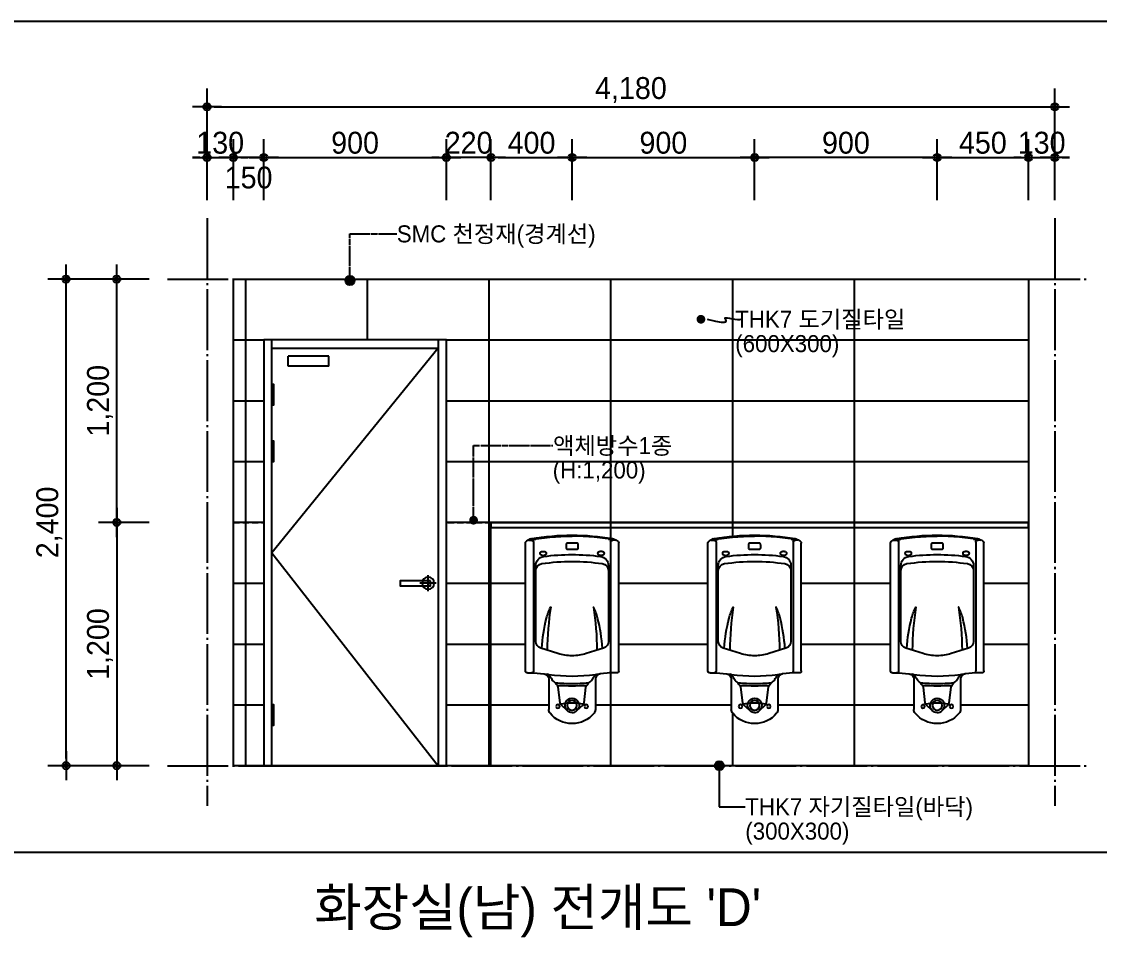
# Model space of a CAD drawing. Header units: millimetres. Extents: x 555 to 100215, y 750 to 17024.
# Drawn here: x 6051 to 11365, y 831 to 5348 of the extents above; entities that cross this region are included whole.
import ezdxf
from ezdxf.enums import TextEntityAlignment as Align

# ---------------------------------------------------------------- set-up
doc = ezdxf.new("R2010")
doc.units = ezdxf.units.MM
doc.set_wipeout_variables(frame=1)
for name, pattern in [('$RECOVER_070302152830-3', [0]), ('CEN', [35, 30, -2, 1, -2]), ('HID', [2.3, 1.5, -0.8])]:
    doc.linetypes.add(name, pattern=pattern)
for name, color, linetype in [('$ZCDB_AUDIT_GENERATED_600D18', 7, 'Continuous'), ('1', 1, 'Continuous'), ('4A.TEC TEXT', 7, 'Continuous'), ('4A.TEC TEXT 2', 3, 'Continuous'), ('4A.TEC 해치 1', 9, 'Continuous'), ('_LIBR', 4, 'Continuous'), ('AA-FFXM-SANI', 6, 'Continuous'), ('CEN', 1, 'CEN'), ('ELE', 7, 'Continuous'), ('SY', 1, 'Continuous'), ('WAL', 3, 'Continuous'), ('WID', 4, 'Continuous')]:
    doc.layers.add(name, color=color, linetype=linetype)
doc.styles.add('나눔고딕', font='')
doc.styles.add('돋움', font='')
doc.styles.get('나눔고딕').set_extended_font_data('Dotum')
doc.styles.get('돋움').set_extended_font_data('Dotum')
doc.dimstyles.new('DIM_600(외부치수)', dxfattribs={"dimscale": 400, "dimtxt": 3.3, "dimasz": 1, "dimexe": 2, "dimexo": 2, "dimgap": 1, "dimtad": 1, "dimdec": 0, "dimdsep": 46, "dimlunit": 6, "dimtxsty": '나눔고딕', "dimblk1": 'DIMDOT', "dimblk2": 'DIMDOT', "dimsah": 1, "dimcen": 2.5, "dimdle": 1.5, "dimclrd": 8, "dimclre": 8, "dimclrt": 3, "dimadec": 0, "dimazin": 0, "dimtfac": 1, "dimtdec": 0, "dimtix": 1, "dimtmove": 2, "dimatfit": 3, "dimldrblk": 'DIMDOT', "dimfxl": 1, "dimtvp": 1, "dimtolj": 1, "dimtzin": 0, "dimarcsym": 0})

# ---------------------------------------------------------------- blocks, each defined once
blk = doc.blocks.new('화장실 300x2100')
blk.add_wipeout([(1054459, -255545.3), (1054459, -253445.3), (1053559, -253445.3), (1053559, -255545.3)]).dxf.layer = '4A.TEC 해치 1'
at = {"layer": '1', "color": 10, "linetype": '$RECOVER_070302152830-3'}
for p, q in [((1053599, -253485.3), (1054419, -254495.3)), ((1054419, -254495.3), (1053599, -255545.3)), ((1053609, -254645.3), (1053689, -254645.3)), ((1053649, -254685.3), (1053649, -254605.3))]:
    blk.add_line(p, q, dxfattribs=at)
at = {"layer": '_LIBR', "color": 4, "linetype": 'Continuous'}
for p, q in [((1053599, -253445.3), (1053599, -255545.3)), ((1054419, -253485.3), (1053599, -253485.3)), ((1054419, -255545.3), (1054419, -253445.3))]:
    blk.add_line(p, q, dxfattribs=at)
blk.add_lwpolyline([(1054459, -253445.3), (1054459, -255545.3), (1053559, -255545.3), (1053559, -253445.3), (1054459, -253445.3)], dxfattribs=at)
at = {"layer": 'WAL', "color": 8}
for p, q in [((1054139, -253525.3), (1054339, -253525.3)), ((1054139, -253575.3), (1054139, -253525.3)), ((1054339, -253575.3), (1054339, -253525.3)), ((1054139, -253575.3), (1054339, -253575.3))]:
    blk.add_line(p, q, dxfattribs=at)
for points in [[(1054419, -253765.3), (1054409, -253765.3), (1054409, -253665.3), (1054419, -253665.3)], [(1054419, -254045.3), (1054409, -254045.3), (1054409, -253945.3), (1054419, -253945.3)], [(1053636.5, -254632.8), (1053786.5, -254632.8), (1053786.5, -254657.8), (1053636.5, -254657.8), (1053636.5, -254632.8)], [(1054419, -255345.3), (1054409, -255345.3), (1054409, -255245.3), (1054419, -255245.3)]]:
    blk.add_lwpolyline(points, dxfattribs=at)
blk.add_circle((1053649, -254645.3), 30, dxfattribs=at)
blk = doc.blocks.new('소변기-정면')
blk.add_wipeout([(460, 889.7), (456.6, 899.3), (446.7, 905), (432.4, 912.2), (330.5, 925.6), (230, 930), (129.5, 925.6), (25.5, 911.3), (12.2, 904.4), (3.4, 899.3), (0, 889.7), (0, 260), (2.9, 252.9), (10, 250), (30, 250), (40, 250), (96.5, 244.3), (108.5, 237), (115, 220.2), (115, 70.1), (116.8, 60), (121.8, 51.1), (170.2, 13.4), (230, 0), (289.8, 13.4), (338.2, 51.1), (343.2, 60), (345, 70.1), (345, 220.2), (351.5, 237), (367.7, 245.1), (393.8, 247.5), (430, 250), (450, 250), (457.1, 252.9), (460, 260)])
at = {"layer": 'AA-FFXM-SANI'}
for p, q in [((25.5, 911.3), (13.3, 905)), ((15, 904.7), (30, 904.7)), ((445, 904.7), (430, 904.7)), ((434.5, 911.3), (446.7, 905)), ((0, 260), (0, 889.7)), ((40, 894.7), (40, 260)), ((420, 894.7), (420, 260)), ((460, 260), (460, 889.7)), ((82.5, 850), (92.5, 850)), ((82.5, 830), (92.5, 830)), ((377.5, 850), (367.5, 850)), ((377.5, 830), (367.5, 830)), ((108.2, 243.6), (92.3, 245.1)), ((367.7, 245.1), (351.8, 243.6))]:
    blk.add_line(p, q, dxfattribs=at)
for points in [[(12.2, 904.4, -0.047025), (230, 925, -0.048133)], [(447.8, 904.4, 0.047025), (230, 925, 0.048133)], [(409, 754.7, 0.372724), (379, 789.4, 0.035941), (230, 800.1, 0.035941), (81, 789.4, 0.372724), (51, 754.7)], [(80.4, 370.7, -0.047603), (104.1, 520.9, -0.047922), (123.9, 574.7, -0.86185), (124.9, 574.4, 0.03552), (107.4, 362.3, 0.03552)], [(379.6, 370.7, 0.047603), (355.9, 520.9, 0.047922), (336.1, 574.7, 0.86185), (335.1, 574.4, -0.03552), (352.6, 362.3, -0.03552)], [(10, 250), (40, 250), (92.3, 245.1, -0.387211)], [(92.3, 245.1, -0.387211), (115, 220.2), (115, 70.1, 0.148069)], [(367.7, 245.1), (345, 243, -0.069563), (115, 243), (108.2, 243.6), (92.3, 245.1)], [(230, 55, -0.192555), (205.9, 64.6), (175.8, 93.3, -0.173617), (171.2, 102.3), (161.8, 179.5, 0.205934), (155.8, 189.7, -0.138329), (150.8, 196.2, 0.141322), (145.7, 202.7, -0.084854), (131, 217.6, -0.032436), (120.2, 235.6, 0.255247), (108.2, 243.6)], [(230, 55, 0.192555), (254.1, 64.6), (284.2, 93.3, 0.173617), (288.8, 102.3), (298.2, 179.5, -0.205934), (304.2, 189.7, 0.138329), (309.2, 196.2, -0.141322), (314.3, 202.7, 0.084854), (329, 217.6, 0.032436), (339.8, 235.6, -0.255247), (351.8, 243.6)], [(367.7, 245.1, 0.387211), (345, 220.2), (345, 70.1, -0.148069)], [(450, 250), (420, 250), (367.7, 245.1, 0.387211)]]:
    blk.add_lwpolyline(points, format="xyb", dxfattribs=at)
for points in [[(230, 890.4), (253, 890.4, -0.414214), (260, 883.4), (260, 867.4, -0.414214), (253, 860.4), (230, 860.4), (207, 860.4, -0.414214), (200, 867.4), (200, 883.4, -0.414214), (207, 890.4)], [(230, 834, 0.032648), (90.1, 824.8, 0.376475), (51, 780.2), (51, 405.7, 0.327754), (75.5, 372.3), (160.5, 345.6, 0.076125), (230, 335, 0.076125), (299.5, 345.6), (384.5, 372.3, 0.327754), (409, 405.7), (409, 780.2, 0.376475), (369.9, 824.8, 0.032648)]]:
    blk.add_lwpolyline(points, format="xyb", close=True, dxfattribs=at)
for centre, radius in [((230, 90), 24), ((160, 85), 9), ((300, 85), 9)]:
    blk.add_circle(centre, radius, dxfattribs=at)
for centre, radius, start, end in [((15, 889.7), 15, 100.7693, 180), ((32.3, 897.9), 15, 99.848, 117.3591), ((230, -240.7), 1170.6, 90, 99.848), ((30, 894.7), 10, 0, 90), ((51.4, 896.9), 13.7, 100.4474, 144.3279), ((230, -240.7), 1170.6, 80.152, 90), ((408.6, 896.9), 13.7, 35.6721, 79.5526), ((430, 894.7), 10, 90, 180), ((427.7, 897.9), 15, 62.6409, 80.152), ((445, 889.7), 15, 0, 79.2307), ((82.5, 840), 10, 90, 270), ((92.5, 840), 10, 270, 90), ((367.5, 840), 10, 90, 270), ((377.5, 840), 10, 270, 90), ((10, 260), 10, 180, 270), ((30, 260), 10, 270, 0), ((430, 260), 10, 180, 270), ((450, 260), 10, 270, 0), ((229.4, 1097.1), 900.7, 264.9327, 270.0411), ((230, 1436.3), 1250.9, 266.8285, 270), ((230.6, 1097.1), 900.7, 269.9589, 275.0673), ((230, 1436.3), 1250.9, 270, 273.1715), ((230, 90), 35, 313.5968, 226.4032), ((145, 70.1), 30, 180, 219.4006), ((230, -206.2), 308.7, 90, 100.6686), ((230, -206.2), 308.7, 79.3314, 90), ((315, 70.1), 30, 320.5994, 0), ((230, 140), 140, 219.4006, 320.5994)]:
    blk.add_arc(centre, radius, start, end, dxfattribs=at)
blk = doc.blocks.new('A$C41311d39')
at = {"color": 8}
blk.add_line((2278.5, 2404, 0), (4927.5, 2404, 0), dxfattribs=at)
at = {"layer": 'ELE', "color": 6}
blk.add_line((2278.5, 1204, 0), (2278.5, 2404, 0), dxfattribs=at)
at = {"layer": 'ELE', "color": 6, "elevation": 0}
blk.add_lwpolyline([(2278.5, 2379), (4928.5, 2379), (4928.5, 2404), (2278.5, 2404)], close=True, dxfattribs=at)
at = {"layer": 'AA-FFXM-SANI', "xscale": -1}
for p in [(2908.5, 1411.3, 0), (3808.5, 1411.3, 0), (4708.5, 1411.3, 0)]:
    blk.add_blockref('소변기-정면', p, dxfattribs=at)
blk = doc.blocks.new('DIMDOT')
at = {"color": 0}
blk.add_line((-2, 0), (2, 0), dxfattribs=at)
for radius in [0.5, 0.25]:
    blk.add_circle((0, 0), radius, dxfattribs=at)
blk = doc.blocks.new('*D281')
at = {"layer": '$ZCDB_AUDIT_GENERATED_600D18', "color": 8, "lineweight": -2, "transparency": 16777216}
for p, q in [((6965.2, 4467.9, 0), (6965.2, 4767.9, 0)), ((7095.2, 4467.9, 0), (7095.2, 4767.9, 0)), ((6929.2, 4677.9, 0), (6893.2, 4677.9, 0)), ((6965.2, 4677.9, 0), (7095.2, 4677.9, 0)), ((7131.2, 4677.9, 0), (7167.2, 4677.9, 0))]:
    blk.add_line(p, q, dxfattribs=at)
at = {"layer": 'Defpoints', "color": 0, "transparency": 16777216}
for p in [(7095.2, 4677.9, 0), (6965.2, 4377.9, 0), (7095.2, 4377.9, 0)]:
    blk.add_point(p, dxfattribs=at)
at = {"layer": '$ZCDB_AUDIT_GENERATED_600D18', "color": 8, "lineweight": -2, "transparency": 16777216, "xscale": 36, "yscale": 36, "zscale": 36}
blk.add_blockref('DIMDOT', (6965.2, 4677.9, 0), dxfattribs=at)
at = {"layer": '$ZCDB_AUDIT_GENERATED_600D18', "color": 8, "lineweight": -2, "transparency": 16777216, "xscale": 36, "yscale": 36, "zscale": 36, "rotation": 180}
blk.add_blockref('DIMDOT', (7095.2, 4677.9, 0), dxfattribs=at)
at = {"layer": '$ZCDB_AUDIT_GENERATED_600D18', "color": 3, "transparency": 16777216, "insert": (7030.2, 4750, 0), "char_height": 108, "attachment_point": 5, "style": '나눔고딕'}
blk.add_mtext('\\A1;130', dxfattribs=at)
blk = doc.blocks.new('*D282')
at = {"layer": '$ZCDB_AUDIT_GENERATED_600D18', "color": 8, "lineweight": -2, "transparency": 16777216}
for p, q in [((6965.2, 4467.9), (6965.2, 5017.9)), ((11145.2, 4467.9), (11145.2, 5017.9)), ((7001.2, 4927.9), (11109.2, 4927.9))]:
    blk.add_line(p, q, dxfattribs=at)
at = {"layer": 'Defpoints', "color": 0, "transparency": 16777216}
for p in [(11145.2, 4927.9), (6965.2, 4377.9, 0), (11145.2, 4377.9, 0)]:
    blk.add_point(p, dxfattribs=at)
at = {"layer": '$ZCDB_AUDIT_GENERATED_600D18', "color": 8, "lineweight": -2, "transparency": 16777216, "xscale": 36, "yscale": 36, "zscale": 36, "rotation": 180}
blk.add_blockref('DIMDOT', (6965.2, 4927.9), dxfattribs=at)
at = {"layer": '$ZCDB_AUDIT_GENERATED_600D18', "color": 8, "lineweight": -2, "transparency": 16777216, "xscale": 36, "yscale": 36, "zscale": 36}
blk.add_blockref('DIMDOT', (11145.2, 4927.9), dxfattribs=at)
at = {"layer": '$ZCDB_AUDIT_GENERATED_600D18', "color": 3, "transparency": 16777216, "insert": (9055.2, 5010.4), "char_height": 108, "attachment_point": 5, "style": '나눔고딕'}
blk.add_mtext('\\A1;4,180', dxfattribs=at)
blk = doc.blocks.new('*D283')
at = {"layer": '$ZCDB_AUDIT_GENERATED_600D18', "color": 8, "lineweight": -2, "transparency": 16777216}
for p, q in [((6680.2, 4077.9, 0), (6180.2, 4077.9, 0)), ((6270.2, 1713.9, 0), (6270.2, 4041.9, 0)), ((6680.2, 1677.9, 0), (6180.2, 1677.9, 0))]:
    blk.add_line(p, q, dxfattribs=at)
at = {"layer": 'Defpoints', "color": 0, "transparency": 16777216}
for p in [(6270.2, 4077.9, 0), (6770.2, 4077.9, 0), (6770.2, 1677.9, 0)]:
    blk.add_point(p, dxfattribs=at)
at = {"layer": '$ZCDB_AUDIT_GENERATED_600D18', "color": 8, "lineweight": -2, "transparency": 16777216, "xscale": 36, "yscale": 36, "zscale": 36}
for p, rotation in [((6270.2, 4077.9, 0), 90), ((6270.2, 1677.9, 0), 270)]:
    blk.add_blockref('DIMDOT', p, dxfattribs=dict(at, rotation=rotation))
at = {"layer": '$ZCDB_AUDIT_GENERATED_600D18', "color": 3, "transparency": 16777216, "insert": (6187.7, 2877.9, 0), "char_height": 108, "attachment_point": 5, "rotation": 90, "style": '나눔고딕'}
blk.add_mtext('\\A1;2,400', dxfattribs=at)
blk = doc.blocks.new('*D284')
at = {"layer": '$ZCDB_AUDIT_GENERATED_600D18', "color": 8, "lineweight": -2, "transparency": 16777216}
for p, q in [((6680.2, 2877.9), (6430.2, 2877.9)), ((6520.2, 2841.9), (6520.2, 1713.9)), ((6680.2, 1677.9), (6430.2, 1677.9))]:
    blk.add_line(p, q, dxfattribs=at)
at = {"layer": 'Defpoints', "color": 0, "transparency": 16777216}
for p in [(6770.2, 2877.9, 0), (6520.2, 1677.9), (6770.2, 1677.9, 0)]:
    blk.add_point(p, dxfattribs=at)
at = {"layer": '$ZCDB_AUDIT_GENERATED_600D18', "color": 8, "lineweight": -2, "transparency": 16777216, "xscale": 36, "yscale": 36, "zscale": 36}
for p, rotation in [((6520.2, 2877.9), 90), ((6520.2, 1677.9), 270)]:
    blk.add_blockref('DIMDOT', p, dxfattribs=dict(at, rotation=rotation))
at = {"layer": '$ZCDB_AUDIT_GENERATED_600D18', "color": 3, "transparency": 16777216, "insert": (6437.7, 2277.9), "char_height": 108, "attachment_point": 5, "rotation": 90, "style": '나눔고딕'}
blk.add_mtext('\\A1;1,200', dxfattribs=at)
blk = doc.blocks.new('*D285')
at = {"layer": '$ZCDB_AUDIT_GENERATED_600D18', "color": 8, "lineweight": -2, "transparency": 16777216}
for p, q in [((6680.2, 4077.9), (6430.2, 4077.9)), ((6520.2, 2913.9), (6520.2, 4041.9)), ((6680.2, 2877.9), (6430.2, 2877.9))]:
    blk.add_line(p, q, dxfattribs=at)
at = {"layer": 'Defpoints', "color": 0, "transparency": 16777216}
for p in [(6520.2, 4077.9), (6770.2, 4077.9, 0), (6770.2, 2877.9, 0)]:
    blk.add_point(p, dxfattribs=at)
at = {"layer": '$ZCDB_AUDIT_GENERATED_600D18', "color": 8, "lineweight": -2, "transparency": 16777216, "xscale": 36, "yscale": 36, "zscale": 36}
for p, rotation in [((6520.2, 4077.9), 90), ((6520.2, 2877.9), 270)]:
    blk.add_blockref('DIMDOT', p, dxfattribs=dict(at, rotation=rotation))
at = {"layer": '$ZCDB_AUDIT_GENERATED_600D18', "color": 3, "transparency": 16777216, "insert": (6437.7, 3477.9), "char_height": 108, "attachment_point": 5, "rotation": 90, "style": '나눔고딕'}
blk.add_mtext('\\A1;1,200', dxfattribs=at)
blk = doc.blocks.new('*D286')
at = {"layer": '$ZCDB_AUDIT_GENERATED_600D18', "color": 8, "lineweight": -2, "transparency": 16777216}
for p, q in [((11015.2, 4467.9, 0), (11015.2, 4767.9, 0)), ((11145.2, 4467.9, 0), (11145.2, 4767.9, 0)), ((10979.2, 4677.9, 0), (10943.2, 4677.9, 0)), ((11015.2, 4677.9, 0), (11145.2, 4677.9, 0)), ((11181.2, 4677.9, 0), (11217.2, 4677.9, 0))]:
    blk.add_line(p, q, dxfattribs=at)
at = {"layer": 'Defpoints', "color": 0, "transparency": 16777216}
for p in [(11145.2, 4677.9, 0), (11015.2, 4377.9, 0), (11145.2, 4377.9, 0)]:
    blk.add_point(p, dxfattribs=at)
at = {"layer": '$ZCDB_AUDIT_GENERATED_600D18', "color": 8, "lineweight": -2, "transparency": 16777216, "xscale": 36, "yscale": 36, "zscale": 36}
blk.add_blockref('DIMDOT', (11015.2, 4677.9, 0), dxfattribs=at)
at = {"layer": '$ZCDB_AUDIT_GENERATED_600D18', "color": 8, "lineweight": -2, "transparency": 16777216, "xscale": 36, "yscale": 36, "zscale": 36, "rotation": 180}
blk.add_blockref('DIMDOT', (11145.2, 4677.9, 0), dxfattribs=at)
at = {"layer": '$ZCDB_AUDIT_GENERATED_600D18', "color": 3, "transparency": 16777216, "insert": (11080.2, 4750, 0), "char_height": 108, "attachment_point": 5, "style": '나눔고딕'}
blk.add_mtext('\\A1;130', dxfattribs=at)
blk = doc.blocks.new('*D287')
at = {"layer": '$ZCDB_AUDIT_GENERATED_600D18', "color": 8, "lineweight": -2, "transparency": 16777216}
for p, q in [((7095.2, 4467.9, 0), (7095.2, 4767.9, 0)), ((7245.2, 4467.9, 0), (7245.2, 4767.9, 0)), ((7209.2, 4677.9, 0), (7131.2, 4677.9, 0))]:
    blk.add_line(p, q, dxfattribs=at)
at = {"layer": 'Defpoints', "color": 0, "transparency": 16777216}
for p in [(7095.2, 4677.9, 0), (7095.2, 4377.9, 0), (7245.2, 4377.9, 0)]:
    blk.add_point(p, dxfattribs=at)
at = {"layer": '$ZCDB_AUDIT_GENERATED_600D18', "color": 8, "lineweight": -2, "transparency": 16777216, "xscale": 36, "yscale": 36, "zscale": 36, "rotation": 180}
blk.add_blockref('DIMDOT', (7095.2, 4677.9, 0), dxfattribs=at)
at = {"layer": '$ZCDB_AUDIT_GENERATED_600D18', "color": 8, "lineweight": -2, "transparency": 16777216, "xscale": 36, "yscale": 36, "zscale": 36}
blk.add_blockref('DIMDOT', (7245.2, 4677.9, 0), dxfattribs=at)
at = {"layer": '$ZCDB_AUDIT_GENERATED_600D18', "color": 3, "transparency": 16777216, "insert": (7170.2, 4578.5, 0), "char_height": 108, "attachment_point": 5, "style": '나눔고딕'}
blk.add_mtext('\\A1;150', dxfattribs=at)
blk = doc.blocks.new('*D308')
at = {"layer": '$ZCDB_AUDIT_GENERATED_600D18', "color": 8, "lineweight": -2, "transparency": 16777216}
for p, q in [((7245.2, 4467.9, 0), (7245.2, 4767.9, 0)), ((8145.2, 4467.9, 0), (8145.2, 4767.9, 0)), ((7281.2, 4677.9, 0), (8109.2, 4677.9, 0))]:
    blk.add_line(p, q, dxfattribs=at)
at = {"layer": 'Defpoints', "color": 0, "transparency": 16777216}
for p in [(8145.2, 4677.9, 0), (7245.2, 4377.9, 0), (8145.2, 4377.9, 0)]:
    blk.add_point(p, dxfattribs=at)
at = {"layer": '$ZCDB_AUDIT_GENERATED_600D18', "color": 8, "lineweight": -2, "transparency": 16777216, "xscale": 36, "yscale": 36, "zscale": 36, "rotation": 180}
blk.add_blockref('DIMDOT', (7245.2, 4677.9, 0), dxfattribs=at)
at = {"layer": '$ZCDB_AUDIT_GENERATED_600D18', "color": 8, "lineweight": -2, "transparency": 16777216, "xscale": 36, "yscale": 36, "zscale": 36}
blk.add_blockref('DIMDOT', (8145.2, 4677.9, 0), dxfattribs=at)
at = {"layer": '$ZCDB_AUDIT_GENERATED_600D18', "color": 3, "transparency": 16777216, "insert": (7695.2, 4750, 0), "char_height": 108, "attachment_point": 5, "style": '나눔고딕'}
blk.add_mtext('\\A1;900', dxfattribs=at)
blk = doc.blocks.new('*D309')
at = {"layer": '$ZCDB_AUDIT_GENERATED_600D18', "color": 8, "lineweight": -2, "transparency": 16777216}
for p, q in [((8145.2, 4467.9, 0), (8145.2, 4767.9, 0)), ((8365.2, 4467.9, 0), (8365.2, 4767.9, 0)), ((8109.2, 4677.9, 0), (8073.2, 4677.9, 0)), ((8365.2, 4677.9, 0), (8145.2, 4677.9, 0)), ((8401.2, 4677.9, 0), (8437.2, 4677.9, 0))]:
    blk.add_line(p, q, dxfattribs=at)
at = {"layer": 'Defpoints', "color": 0, "transparency": 16777216}
for p in [(8145.2, 4677.9, 0), (8145.2, 4377.9, 0), (8365.2, 4377.9, 0)]:
    blk.add_point(p, dxfattribs=at)
at = {"layer": '$ZCDB_AUDIT_GENERATED_600D18', "color": 8, "lineweight": -2, "transparency": 16777216, "xscale": 36, "yscale": 36, "zscale": 36}
blk.add_blockref('DIMDOT', (8145.2, 4677.9, 0), dxfattribs=at)
at = {"layer": '$ZCDB_AUDIT_GENERATED_600D18', "color": 8, "lineweight": -2, "transparency": 16777216, "xscale": 36, "yscale": 36, "zscale": 36, "rotation": 180}
blk.add_blockref('DIMDOT', (8365.2, 4677.9, 0), dxfattribs=at)
at = {"layer": '$ZCDB_AUDIT_GENERATED_600D18', "color": 3, "transparency": 16777216, "insert": (8255.2, 4750, 0), "char_height": 108, "attachment_point": 5, "style": '나눔고딕'}
blk.add_mtext('\\A1;220', dxfattribs=at)
blk = doc.blocks.new('*D310')
at = {"layer": '$ZCDB_AUDIT_GENERATED_600D18', "color": 8, "lineweight": -2, "transparency": 16777216}
for p, q in [((10565.2, 4467.9, 0), (10565.2, 4767.9, 0)), ((11015.2, 4467.9, 0), (11015.2, 4767.9, 0)), ((10601.2, 4677.9, 0), (10979.2, 4677.9, 0))]:
    blk.add_line(p, q, dxfattribs=at)
at = {"layer": 'Defpoints', "color": 0, "transparency": 16777216}
for p in [(11015.2, 4677.9, 0), (10565.2, 4377.9, 0), (11015.2, 4377.9, 0)]:
    blk.add_point(p, dxfattribs=at)
at = {"layer": '$ZCDB_AUDIT_GENERATED_600D18', "color": 8, "lineweight": -2, "transparency": 16777216, "xscale": 36, "yscale": 36, "zscale": 36, "rotation": 180}
blk.add_blockref('DIMDOT', (10565.2, 4677.9, 0), dxfattribs=at)
at = {"layer": '$ZCDB_AUDIT_GENERATED_600D18', "color": 8, "lineweight": -2, "transparency": 16777216, "xscale": 36, "yscale": 36, "zscale": 36}
blk.add_blockref('DIMDOT', (11015.2, 4677.9, 0), dxfattribs=at)
at = {"layer": '$ZCDB_AUDIT_GENERATED_600D18', "color": 3, "transparency": 16777216, "insert": (10790.2, 4750, 0), "char_height": 108, "attachment_point": 5, "style": '나눔고딕'}
blk.add_mtext('\\A1;450', dxfattribs=at)
blk = doc.blocks.new('*D311')
at = {"layer": '$ZCDB_AUDIT_GENERATED_600D18', "color": 8, "lineweight": -2, "transparency": 16777216}
for p, q in [((9665.2, 4467.9, 0), (9665.2, 4767.9, 0)), ((10565.2, 4467.9, 0), (10565.2, 4767.9, 0)), ((10529.2, 4677.9, 0), (9701.2, 4677.9, 0))]:
    blk.add_line(p, q, dxfattribs=at)
at = {"layer": 'Defpoints', "color": 0, "transparency": 16777216}
for p in [(9665.2, 4677.9, 0), (9665.2, 4377.9, 0), (10565.2, 4377.9, 0)]:
    blk.add_point(p, dxfattribs=at)
at = {"layer": '$ZCDB_AUDIT_GENERATED_600D18', "color": 8, "lineweight": -2, "transparency": 16777216, "xscale": 36, "yscale": 36, "zscale": 36, "rotation": 180}
blk.add_blockref('DIMDOT', (9665.2, 4677.9, 0), dxfattribs=at)
at = {"layer": '$ZCDB_AUDIT_GENERATED_600D18', "color": 8, "lineweight": -2, "transparency": 16777216, "xscale": 36, "yscale": 36, "zscale": 36}
blk.add_blockref('DIMDOT', (10565.2, 4677.9, 0), dxfattribs=at)
at = {"layer": '$ZCDB_AUDIT_GENERATED_600D18', "color": 3, "transparency": 16777216, "insert": (10115.2, 4750, 0), "char_height": 108, "attachment_point": 5, "style": '나눔고딕'}
blk.add_mtext('\\A1;900', dxfattribs=at)
blk = doc.blocks.new('*D312')
at = {"layer": '$ZCDB_AUDIT_GENERATED_600D18', "color": 8, "lineweight": -2, "transparency": 16777216}
for p, q in [((8765.2, 4467.9, 0), (8765.2, 4767.9, 0)), ((9665.2, 4467.9, 0), (9665.2, 4767.9, 0)), ((8801.2, 4677.9, 0), (9629.2, 4677.9, 0))]:
    blk.add_line(p, q, dxfattribs=at)
at = {"layer": 'Defpoints', "color": 0, "transparency": 16777216}
for p in [(9665.2, 4677.9, 0), (8765.2, 4377.9, 0), (9665.2, 4377.9, 0)]:
    blk.add_point(p, dxfattribs=at)
at = {"layer": '$ZCDB_AUDIT_GENERATED_600D18', "color": 8, "lineweight": -2, "transparency": 16777216, "xscale": 36, "yscale": 36, "zscale": 36, "rotation": 180}
blk.add_blockref('DIMDOT', (8765.2, 4677.9, 0), dxfattribs=at)
at = {"layer": '$ZCDB_AUDIT_GENERATED_600D18', "color": 8, "lineweight": -2, "transparency": 16777216, "xscale": 36, "yscale": 36, "zscale": 36}
blk.add_blockref('DIMDOT', (9665.2, 4677.9, 0), dxfattribs=at)
at = {"layer": '$ZCDB_AUDIT_GENERATED_600D18', "color": 3, "transparency": 16777216, "insert": (9215.2, 4750, 0), "char_height": 108, "attachment_point": 5, "style": '나눔고딕'}
blk.add_mtext('\\A1;900', dxfattribs=at)
blk = doc.blocks.new('*D313')
at = {"layer": '$ZCDB_AUDIT_GENERATED_600D18', "color": 8, "lineweight": -2, "transparency": 16777216}
for p, q in [((8365.2, 4467.9, 0), (8365.2, 4767.9, 0)), ((8765.2, 4467.9, 0), (8765.2, 4767.9, 0)), ((8401.2, 4677.9, 0), (8729.2, 4677.9, 0))]:
    blk.add_line(p, q, dxfattribs=at)
at = {"layer": 'Defpoints', "color": 0, "transparency": 16777216}
for p in [(8765.2, 4677.9, 0), (8365.2, 4377.9, 0), (8765.2, 4377.9, 0)]:
    blk.add_point(p, dxfattribs=at)
at = {"layer": '$ZCDB_AUDIT_GENERATED_600D18', "color": 8, "lineweight": -2, "transparency": 16777216, "xscale": 36, "yscale": 36, "zscale": 36, "rotation": 180}
blk.add_blockref('DIMDOT', (8365.2, 4677.9, 0), dxfattribs=at)
at = {"layer": '$ZCDB_AUDIT_GENERATED_600D18', "color": 8, "lineweight": -2, "transparency": 16777216, "xscale": 36, "yscale": 36, "zscale": 36}
blk.add_blockref('DIMDOT', (8765.2, 4677.9, 0), dxfattribs=at)
at = {"layer": '$ZCDB_AUDIT_GENERATED_600D18', "color": 3, "transparency": 16777216, "insert": (8565.2, 4750, 0), "char_height": 108, "attachment_point": 5, "style": '나눔고딕'}
blk.add_mtext('\\A1;400', dxfattribs=at)

msp = doc.modelspace()

# ---------------------------------------------------------------- hatches: boundary and pattern name
at = {"layer": 'SY', "ltscale": 0.05}
h = msp.add_hatch(color=256, dxfattribs=at)
edge = h.paths.add_edge_path()
edge.add_arc((7670.15, 4071.09), 22.53, -630, -270, ccw=False)

# ---------------------------------------------------------------- linework, layer by layer
at = {"color": 3}
msp.add_line((22275, 5348.44), (555, 5348.44), dxfattribs=at)
at = {"color": 8}
for p, q in [((7155.2, 4077.95, 0), (7155.2, 1677.95, 0)), ((7755.2, 4077.95, 0), (7755.2, 1677.95, 0)), ((8355.2, 4077.95, 0), (8355.2, 1677.95, 0)), ((8955.2, 4077.95, 0), (8955.2, 1677.95, 0)), ((9555.2, 4077.95, 0), (9555.2, 1677.95, 0)), ((10155.2, 4077.95, 0), (10155.2, 1677.95, 0)), ((7095.2, 3777.95, 0), (11015.2, 3777.95, 0)), ((7095.2, 3477.95, 0), (11015.2, 3477.95, 0)), ((7095.2, 3177.95, 0), (11015.2, 3177.95, 0)), ((11015.2, 2877.95, 0), (7095.2, 2877.95, 0)), ((7095.2, 2577.95, 0), (11015.2, 2577.95, 0)), ((7095.2, 2277.95, 0), (11015.2, 2277.95, 0)), ((7095.2, 1977.95, 0), (11015.2, 1977.95, 0))]:
    msp.add_line(p, q, dxfattribs=at)
at = {"color": 4}
msp.add_line((22275, 1250), (555, 1250), dxfattribs=at)
at = {"layer": 'CEN', "ltscale": 10}
for p, q in [((6965.2, 4377.95, 0), (6965.2, 1479.95, 0)), ((11145.2, 4377.95, 0), (11145.2, 1479.95, 0)), ((6770.2, 4077.95, 0), (11315.2, 4077.95, 0)), ((6770.2, 1677.95, 0), (11315.2, 1677.95, 0))]:
    msp.add_line(p, q, dxfattribs=at)
at = {"layer": 'CEN', "elevation": 0}
msp.add_lwpolyline([(7670.15, 4071.09), (7670.15, 4301.12), (7900.92, 4301.12)], dxfattribs=at)
at = {"layer": 'SY', "ltscale": 0.05}
msp.add_line((9490.95, 1475.21, 0), (9619.17, 1475.21, 0), dxfattribs=at)
at = {"layer": 'SY', "ltscale": 0.05, "const_width": 21.52, "elevation": 0}
for points in [[(9389.61, 3879.88, -1), (9411.13, 3879.88, -1)], [(8290.19, 2888.74, 1), (8268.67, 2888.74, 1)]]:
    msp.add_lwpolyline(points, format="xyb", close=True, dxfattribs=at)
at = {"layer": 'SY', "ltscale": 0.05}
msp.add_lwpolyline([(9430.37, 3879.88), (9472.86, 3870.18), (9500.74, 3865.7), (9516.82, 3865.34), (9523.94, 3867.98), (9524.9, 3872.51), (9522.55, 3877.8), (9519.7, 3882.74), (9519.18, 3886.22), (9523.15, 3887.42), (9531.14, 3886.72), (9542, 3884.77), (9554.6, 3882.26), (9567.79, 3879.84), (9580.43, 3878.19), (9591.39, 3877.98), (9599.53, 3879.88)], dxfattribs=at)
msp.add_circle((7670.15, 4071.09, 0), 22.53, dxfattribs=at)
at = {"layer": 'WAL', "elevation": 0}
msp.add_lwpolyline([(7095.2, 1677.95), (7095.2, 4077.95)], dxfattribs=at)
at = {"layer": 'WID', "linetype": 'HID', "ltscale": 20}
msp.add_line((7095.2, 2877.95, 0), (11015.2, 2877.95, 0), dxfattribs=at)

# ---------------------------------------------------------------- texts
at = {"layer": '4A.TEC TEXT', "style": '돋움'}
for s, p in [('SMC 천정재(경계선)', (7900.92, 4301.12, 0)), ('THK7 도기질타일', (9569.53, 3879.88, 0)), ('(600X300)', (9569.53, 3759.88, 0)), ('액체방수1종', (8671.09, 3256.62)), ('(H:1,200)', (8669.61, 3136.62)), ('THK7 자기질타일(바닥)', (9619.17, 1475.21, 0)), ('(300X300)', (9619.17, 1355.21, 0))]:
    msp.add_text(s, height=84, dxfattribs=at).set_placement(p, align=Align.MIDDLE_LEFT)
at = {"layer": '4A.TEC TEXT 2', "color": 3, "style": '나눔고딕'}
msp.add_text("화장실(남) 전개도 'D'", height=186.3, dxfattribs=at).set_placement((8595.51, 979.86), align=Align.MIDDLE_CENTER)

# ---------------------------------------------------------------- dimensions: what is measured, and where the dimension line sits
at = {"layer": '$ZCDB_AUDIT_GENERATED_600D18'}
for base, p1, p2, picture, middle in [((11145.2, 4927.95, 0), (6965.2, 4377.95, 0), (11145.2, 4377.95, 0), '*D282', (9055.2, 5010.43, 0)), ((7095.2, 4677.95, 0), (6965.2, 4377.95, 0), (7095.2, 4377.95, 0), '*D281', (7030.2, 4750.02, 0)), ((11145.2, 4677.95, 0), (11015.2, 4377.95, 0), (11145.2, 4377.95, 0), '*D286', (11080.2, 4750.02, 0))]:
    dim = msp.add_linear_dim(base=base, p1=p1, p2=p2, dimstyle='DIM_600(외부치수)', override={"dimscale": 300, "dimtxt": 0.36, "dimasz": 0.12, "dimexe": 0.3, "dimexo": 0.3, "dimgap": 0.06, "dimdec": 1, "dimblk1": 'DIMDOT', "dimblk2": 'DIMDOT', "dimdle": 0.06}, dxfattribs=at)
    dim.commit()
    dim.dimension.update_dxf_attribs({"geometry": picture, "text_midpoint": middle})
for base, p1, p2, angle, picture, middle in [((8145.2, 4677.95, 0), (7245.2, 4377.95, 0), (8145.2, 4377.95, 0), 0, '*D308', (7695.2, 4750.02, 0)), ((8145.2, 4677.95, 0), (8365.2, 4377.95, 0), (8145.2, 4377.95, 0), 180, '*D309', (8255.2, 4750.02, 0)), ((8765.2, 4677.95, 0), (8365.2, 4377.95, 0), (8765.2, 4377.95, 0), 0, '*D313', (8565.2, 4750.02, 0)), ((9665.2, 4677.95, 0), (8765.2, 4377.95, 0), (9665.2, 4377.95, 0), 0, '*D312', (9215.2, 4750.02, 0)), ((9665.2, 4677.95, 0), (10565.2, 4377.95, 0), (9665.2, 4377.95, 0), 180, '*D311', (10115.2, 4750.02, 0)), ((11015.2, 4677.95, 0), (10565.2, 4377.95, 0), (11015.2, 4377.95, 0), 0, '*D310', (10790.2, 4750.02, 0))]:
    dim = msp.add_linear_dim(base=base, p1=p1, p2=p2, angle=angle, dimstyle='DIM_600(외부치수)', override={"dimscale": 300, "dimtxt": 0.36, "dimasz": 0.12, "dimexe": 0.3, "dimexo": 0.3, "dimgap": 0.06, "dimdec": 1, "dimblk1": 'DIMDOT', "dimblk2": 'DIMDOT', "dimdle": 0.06}, dxfattribs=at)
    dim.commit()
    dim.dimension.update_dxf_attribs({"geometry": picture, "text_midpoint": middle})
dim = msp.add_linear_dim(base=(7095.2, 4677.95, 0), p1=(7245.2, 4377.95, 0), p2=(7095.2, 4377.95, 0), angle=180, dimstyle='DIM_600(외부치수)', override={"dimscale": 300, "dimtxt": 0.36, "dimasz": 0.12, "dimexe": 0.3, "dimexo": 0.3, "dimgap": 0.06, "dimdec": 1, "dimdle": 0.06}, dxfattribs=at)
dim.commit()
dim.dimension.update_dxf_attribs({"geometry": '*D287', "text_midpoint": (7170.2, 4578.55, 0), "dimtype": 160})
for p1, p2, distance, picture, middle in [((6770.2, 1677.95, 0), (6770.2, 4077.95, 0), 500, '*D283', (6187.72, 2877.95, 0)), ((6770.2, 2877.95, 0), (6770.2, 4077.95, 0), 250, '*D285', (6437.72, 3477.95, 0)), ((6770.2, 2877.95, 0), (6770.2, 1677.95, 0), -250, '*D284', (6437.72, 2277.95, 0))]:
    dim = msp.add_aligned_dim(p1=p1, p2=p2, distance=distance, dimstyle='DIM_600(외부치수)', override={"dimscale": 300, "dimtxt": 0.36, "dimasz": 0.12, "dimexe": 0.3, "dimexo": 0.3, "dimgap": 0.06, "dimdec": 1, "dimblk1": 'DIMDOT', "dimblk2": 'DIMDOT', "dimdle": 0.06}, dxfattribs=at)
    dim.commit()
    dim.dimension.update_dxf_attribs({"geometry": picture, "text_midpoint": middle})

# ---------------------------------------------------------------- next in the draw order: block references
at = {"xscale": -1}
msp.add_blockref('화장실 300x2100', (1061704.19, 257223.22, 0), dxfattribs=at)
at = {"layer": '4A.TEC 해치 1'}
msp.add_blockref('A$C41311d39', (6086.66, 473.92, 0), dxfattribs=at)

# ---------------------------------------------------------------- next in the draw order: hatches: boundary and pattern name
at = {"layer": 'SY', "ltscale": 0.05}
h = msp.add_hatch(color=256, dxfattribs=at)
edge = h.paths.add_edge_path()
edge.add_arc((9490.95, 1678.03), 22.53, -360, 0, ccw=False)

# ---------------------------------------------------------------- next in the draw order: linework, layer by layer
at = {"layer": 'CEN', "elevation": 0}
msp.add_lwpolyline([(8279.43, 2888.74), (8279.43, 3256.62), (8669.5, 3256.62)], dxfattribs=at)
at = {"layer": 'SY', "ltscale": 0.05}
msp.add_line((9490.95, 1678.03, 0), (9490.95, 1475.21, 0), dxfattribs=at)
msp.add_circle((9490.95, 1678.03, 0), 22.53, dxfattribs=at)
at = {"layer": 'WAL', "elevation": 0}
msp.add_lwpolyline([(7095.2, 4077.95), (11015.2, 4077.95), (11015.2, 1677.95), (7095.2, 1677.95)], dxfattribs=at)

doc.saveas('drawing.dxf')
